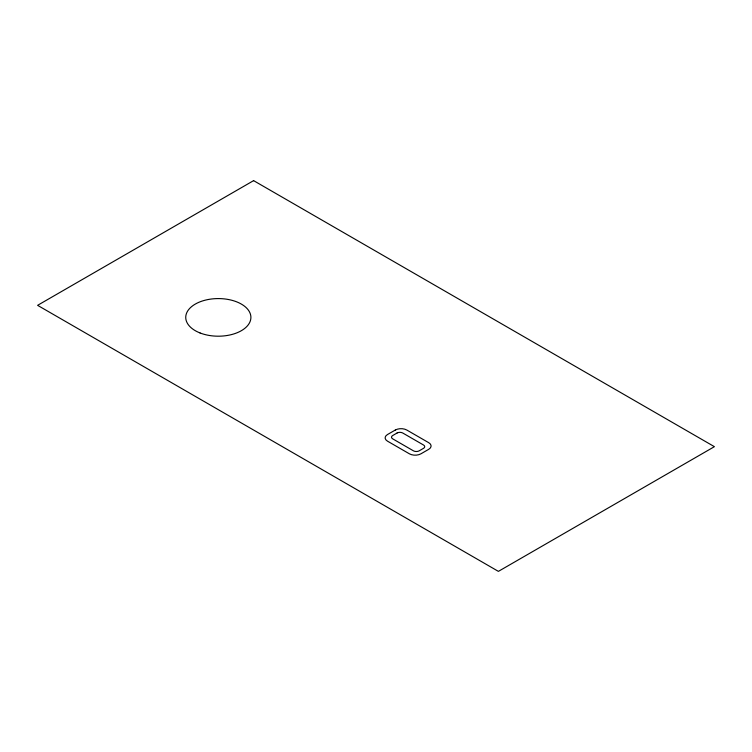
<?xml version="1.0" encoding="UTF-8"?>
<svg xmlns="http://www.w3.org/2000/svg" width="752" height="752" viewBox="0 0 752 752"><rect width="100%" height="100%" fill="white"/><g stroke="black" fill="none" stroke-linecap="round" stroke-linejoin="round"><path stroke-width="1.13" d="M253.603 180.63L37.6 305.331L498.397 571.37L714.4 446.669L253.603 180.63M395.298 430.041L387.524 434.524A8.15 4.7 0 0 0 387.524 441.18L409.408 453.813A8.15 4.7 0 0 0 420.932 453.813L428.706 449.329A8.15 4.7 0 0 0 428.706 442.674L406.813 430.041A8.15 4.7 0 0 0 395.298 430.041M397.028 433.03L392.704 435.53A4.07 2.35 0 0 0 392.704 438.848L413.44 450.824A4.07 2.35 0 0 0 419.202 450.824L423.517 448.333A4.07 2.35 0 0 0 423.517 445.005L402.781 433.03A4.07 2.35 0 0 0 397.028 433.03M200.06 332.967A32.58 18.809 0 0 0 250.82 318.726A32.58 18.809 0 0 0 204.083 300.471A32.58 18.809 0 0 0 200.06 332.967"/></g></svg>
